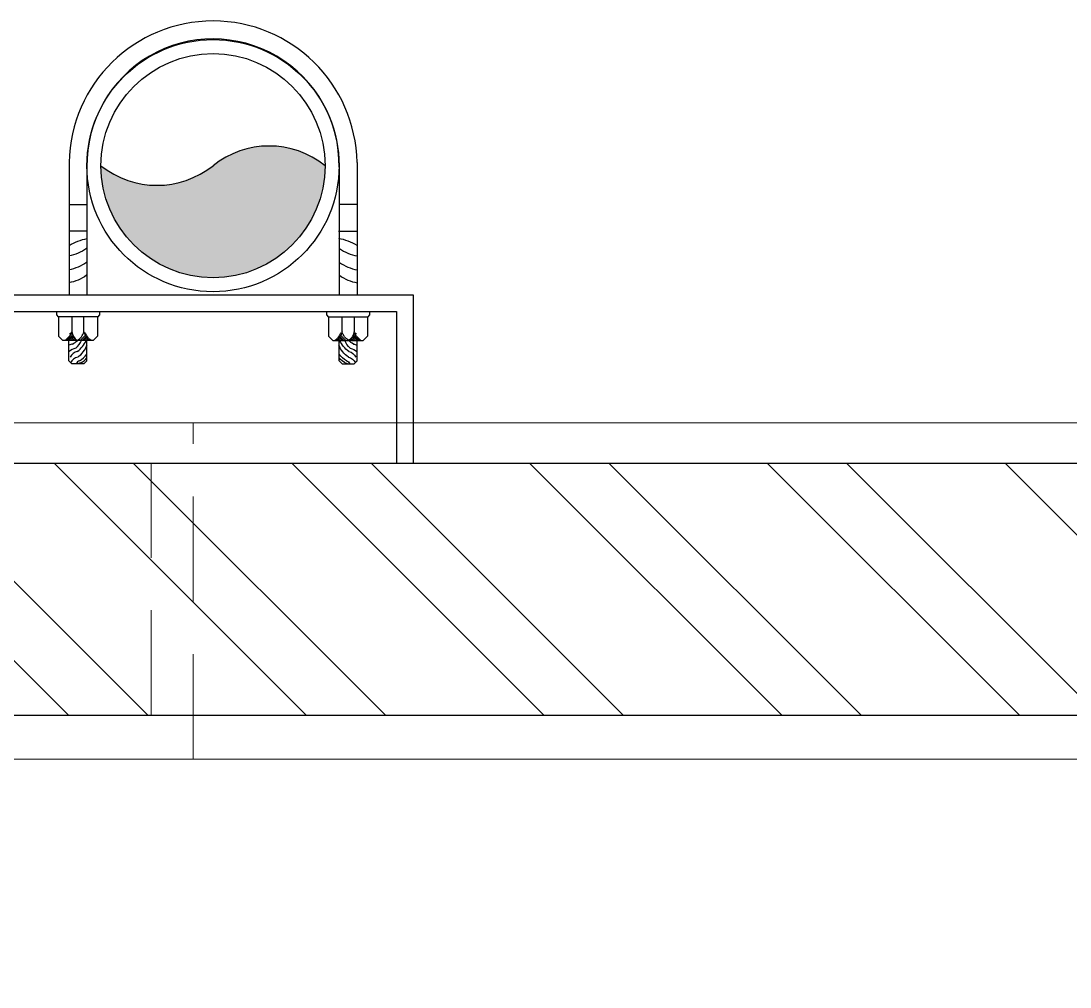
# Model space of a CAD drawing. Header units: inches. Extents: x -189347 to -188565, y -48525 to -47011.
# Drawn here: x -188954.52 to -188935.8, y -47135.72 to -47118.48 of the extents above; entities that cross this region are included whole.
import ezdxf

# ---------------------------------------------------------------- set-up
doc = ezdxf.new("R2010")
doc.units = ezdxf.units.IN
doc.header["$LTSCALE"] = 25
doc.header["$MEASUREMENT"] = 0
doc.linetypes.add('DASHED2', pattern=[0.375, 0.25, -0.125])
doc.layers.get('0').update_dxf_attribs({"lineweight": 0})
for name, color, linetype, lineweight in [('CWS', 180, 'Continuous', 18), ('hidden', 7, 'DASHED2', 5), ('PLASTER LINE', 1, 'Continuous', 5), ('PP-TOILET 1', 5, 'Continuous', 9), ('PP-WALL', 7, 'Continuous', 30), ('sechatch', 8, 'Continuous', 0), ('SH - ANGLE SUPPORT', 7, 'Continuous', 30)]:
    doc.layers.add(name, color=color, linetype=linetype, lineweight=lineweight)
doc.layers.add('SH - RWP', color=140, linetype='Continuous')

# ---------------------------------------------------------------- blocks, each defined once
blk = doc.blocks.new('*X11')
at = {"color": 0}
for p, q in [((113.7279130090329, 341.4162965511011), (114.3176786467903, 342.0060621888587)), ((113.8423566890578, 341.3539635358294), (114.318169125598, 341.8297759723697)), ((113.6040440224238, 341.4692042597887), (113.7240518539459, 341.5892120913109)), ((113.9481308900426, 341.2829610415177), (114.3186596044057, 341.6534897558808)), ((114.0456951115147, 341.2037485676931), (114.3191500832134, 341.4772035393918)), ((114.1352787081868, 341.1165554690687), (114.3196405620211, 341.3009173229029)), ((114.2169109186877, 341.0214109842728), (114.3201310408288, 341.1246311064139)), ((114.2904245531791, 340.9181479234677), (114.3206215196365, 340.948344889925))]:
    blk.add_line(p, q, dxfattribs=at)
blk = doc.blocks.new('rwp')
at = {"layer": 'SH - RWP', "lineweight": 30}
h = blk.add_hatch(color=256, dxfattribs=at)
edge = h.paths.add_edge_path()
edge.add_ellipse((-188950.0968138671, -47122.30944276684), major_axis=(1.131884257421873, -1.131884257421873), ratio=1, start_angle=96.33861705314149, end_angle=173.6613829461683, ccw=False)
edge.add_ellipse((-188951.0968138671, -47121.05951319105), major_axis=(-1.414213562374951, -1.414213562374951), ratio=0.9999999999973742, start_angle=-45.000000000959574, end_angle=135.0000000008091, ccw=False)
edge.add_ellipse((-188952.0968138671, -47119.80958361528), major_axis=(-1.131884257421873, -1.131884257421873), ratio=1, start_angle=6.338617053141469, end_angle=83.66138294415512)
at = {"layer": 'SH - ANGLE SUPPORT'}
for p, q in [((-188953.666458093, -47121.00095880189, -967.949206592016), (-188953.6664580929, -47123.36738670984, -967.949206592016)), ((-188953.6664580924, -47121.00102040151, -967.949206592016), (-188953.6664580924, -47123.36744830938, -967.949206592016)), ((-188953.346458093, -47121.07673970977, -967.949206592016), (-188953.346458093, -47123.36738670984, -967.949206592016)), ((-188953.3464580924, -47121.07680130939, -967.949206592016), (-188953.3464580924, -47123.36744830938, -967.949206592016)), ((-188948.8471924546, -47121.07673970977, -967.949206592016), (-188948.8471924546, -47123.36738670984, -967.949206592016)), ((-188948.8471924541, -47121.07680130939, -967.949206592016), (-188948.8471924541, -47123.36744830938, -967.949206592016)), ((-188948.5271924546, -47121.00095880189, -967.949206592016), (-188948.5271924547, -47123.36738670984, -967.949206592016)), ((-188948.5271924541, -47121.00102040151, -967.949206592016), (-188948.5271924541, -47123.36744830938, -967.949206592016)), ((-188953.666458093, -47121.74960115636, -967.949206592016), (-188953.346458093, -47121.74960115636, -967.949206592016)), ((-188953.6664580924, -47121.74966275599, -967.949206592016), (-188953.3464580924, -47121.74966275599, -967.949206592016)), ((-188948.5271924547, -47121.74960115636, -967.949206592016), (-188948.8471924546, -47121.74960115636, -967.949206592016)), ((-188948.5271924546, -47121.74960115636, -967.949206592016), (-188948.8471924546, -47121.74960115636, -967.949206592016)), ((-188948.5271924541, -47121.74966275599, -967.949206592016), (-188948.8471924541, -47121.74966275599, -967.949206592016)), ((-188948.5271924541, -47121.74966275599, -967.949206592016), (-188948.8471924541, -47121.74966275599, -967.949206592016)), ((-188953.3368398501, -47122.23073078197, -967.949206592016), (-188953.6568398502, -47122.23073078197, -967.949206592016)), ((-188953.3368398497, -47122.23079238168, -967.949206592016), (-188953.6568398497, -47122.23079238168, -967.949206592016)), ((-188948.8568106974, -47122.23073078197, -967.949206592016), (-188948.5368106973, -47122.23073078197, -967.949206592016)), ((-188948.8568106974, -47122.23073078197, -967.949206592016), (-188948.5368106973, -47122.23073078197, -967.949206592016)), ((-188948.8568106969, -47122.23079238168, -967.949206592016), (-188948.5368106969, -47122.23079238168, -967.949206592016)), ((-188948.8568106967, -47122.23079238168, -967.949206592016), (-188948.5368106969, -47122.23079238168, -967.949206592016)), ((-188953.8903525634, -47123.66232684848, -967.949206592016), (-188953.8903525634, -47123.72276761325, -967.949206592016)), ((-188953.8903525629, -47123.66238844811, -967.949206592016), (-188953.8903525629, -47123.7228292129, -967.949206592016)), ((-188953.8903525634, -47123.72276761325, -967.949206592016), (-188953.8576660083, -47123.75545416848, -967.949206592016)), ((-188953.8903525629, -47123.7228292129, -967.949206592016), (-188953.8576660078, -47123.75551576811, -967.949206592016)), ((-188953.1557098411, -47123.75545416848, -967.949206592016), (-188953.8576660083, -47123.75545416848, -967.949206592016)), ((-188953.1557098406, -47123.75551576811, -967.949206592016), (-188953.8576660078, -47123.75551576811, -967.949206592016)), ((-188953.6144727311, -47123.75545416848, -967.949206592016), (-188953.6144727311, -47124.02564460496, -967.949206592016)), ((-188953.6144727307, -47123.75551576811, -967.949206592016), (-188953.6144727307, -47124.02570620461, -967.949206592016)), ((-188953.3992218002, -47124.02622438787, -967.949206592016), (-188953.3992218002, -47123.75545416848, -967.949206592016)), ((-188953.3992217998, -47124.02628598752, -967.949206592016), (-188953.3992217998, -47123.75551576811, -967.949206592016)), ((-188953.1230232861, -47123.72276761336, -967.949206592016), (-188953.1605923556, -47123.76033668287, -967.949206592016)), ((-188953.1230232855, -47123.7228292129, -967.949206592016), (-188953.160592355, -47123.76039828252, -967.949206592016)), ((-188953.1230232861, -47123.66232684848, -967.949206592016), (-188953.1230232861, -47123.72276761336, -967.949206592016)), ((-188953.1230232855, -47123.66238844811, -967.949206592016), (-188953.1230232855, -47123.7228292129, -967.949206592016)), ((-188949.0708570933, -47123.66232684848, -967.949206592016), (-188949.0708570933, -47123.72276761336, -967.949206592016)), ((-188949.0708570928, -47123.66238844811, -967.949206592016), (-188949.0708570928, -47123.7228292129, -967.949206592016)), ((-188949.0708570933, -47123.72276761336, -967.949206592016), (-188949.0332880238, -47123.76033668287, -967.949206592016)), ((-188949.0708570928, -47123.7228292129, -967.949206592016), (-188949.0332880233, -47123.76039828252, -967.949206592016)), ((-188949.0381705383, -47123.75545416848, -967.949206592016), (-188948.3362143711, -47123.75545416848, -967.949206592016)), ((-188949.0381705376, -47123.75551576811, -967.949206592016), (-188948.3362143706, -47123.75551576811, -967.949206592016)), ((-188948.794658579, -47124.02622438787, -967.949206592016), (-188948.794658579, -47123.75545416848, -967.949206592016)), ((-188948.7946585786, -47124.02628598752, -967.949206592016), (-188948.7946585786, -47123.75551576811, -967.949206592016)), ((-188948.5794076482, -47123.75545416848, -967.949206592016), (-188948.5794076482, -47124.02564460496, -967.949206592016)), ((-188948.5794076477, -47123.75551576811, -967.949206592016), (-188948.5794076477, -47124.02570620461, -967.949206592016)), ((-188948.3035278159, -47123.72276761325, -967.949206592016), (-188948.3362143711, -47123.75545416848, -967.949206592016)), ((-188948.3035278155, -47123.7228292129, -967.949206592016), (-188948.3362143706, -47123.75551576811, -967.949206592016)), ((-188948.3035278159, -47123.66232684848, -967.949206592016), (-188948.3035278159, -47123.72276761325, -967.949206592016)), ((-188948.3035278155, -47123.66238844811, -967.949206592016), (-188948.3035278155, -47123.7228292129, -967.949206592016)), ((-188953.8531016355, -47123.76033668287, -967.949206592016), (-188953.8531016355, -47124.10285181779, -967.949206592016)), ((-188953.8531016349, -47123.76039828252, -967.949206592016), (-188953.8531016349, -47124.10291341739, -967.949206592016)), ((-188953.1605923556, -47123.76033668287, -967.949206592016), (-188953.1605923556, -47124.10285181779, -967.949206592016)), ((-188953.160592355, -47123.76039828252, -967.949206592016), (-188953.160592355, -47124.10291341739, -967.949206592016)), ((-188949.0332880238, -47123.76033668287, -967.949206592016), (-188949.0332880238, -47124.10285181779, -967.949206592016)), ((-188949.0332880233, -47123.76039828252, -967.949206592016), (-188949.0332880233, -47124.10291341739, -967.949206592016)), ((-188948.340778744, -47123.76033668287, -967.949206592016), (-188948.340778744, -47124.10285181779, -967.949206592016)), ((-188948.3407787434, -47123.76039828252, -967.949206592016), (-188948.3407787434, -47124.10291341739, -967.949206592016)), ((-188953.8531016355, -47124.10285181779, -967.949206592016), (-188953.7785997794, -47124.17735367376, -967.949206592016)), ((-188953.8531016349, -47124.10291341739, -967.949206592016), (-188953.7785997789, -47124.17741527341, -967.949206592016)), ((-188953.1605923556, -47124.10285181779, -967.949206592016), (-188953.2350942116, -47124.17735367376, -967.949206592016)), ((-188953.160592355, -47124.10291341739, -967.949206592016), (-188953.2350942111, -47124.17741527341, -967.949206592016)), ((-188949.0332880238, -47124.10285181779, -967.949206592016), (-188948.9587861678, -47124.17735367376, -967.949206592016)), ((-188949.0332880233, -47124.10291341739, -967.949206592016), (-188948.9587861673, -47124.17741527341, -967.949206592016)), ((-188948.340778744, -47124.10285181779, -967.949206592016), (-188948.4152806, -47124.17735367376, -967.949206592016)), ((-188948.3407787434, -47124.10291341739, -967.949206592016), (-188948.4152805994, -47124.17741527341, -967.949206592016)), ((-188953.2350942116, -47124.17735367376, -967.949206592016), (-188953.7785997794, -47124.17735367376, -967.949206592016)), ((-188953.2350942111, -47124.17741527341, -967.949206592016), (-188953.7785997789, -47124.17741527341, -967.949206592016)), ((-188953.6668469955, -47124.54101303458, -967.949206592016), (-188953.6668469955, -47124.17735367376, -967.949206592016)), ((-188953.6668469949, -47124.54107463418, -967.949206592016), (-188953.6668469949, -47124.17741527341, -967.949206592016)), ((-188953.3468469955, -47124.54097724138, -967.949206592016), (-188953.3468469955, -47124.17735367376, -967.949206592016)), ((-188953.346846995, -47124.54103884092, -967.949206592016), (-188953.346846995, -47124.17741527341, -967.949206592016)), ((-188948.9587861678, -47124.17735367376, -967.949206592016), (-188948.4152806, -47124.17735367376, -967.949206592016)), ((-188948.9587861673, -47124.17741527341, -967.949206592016), (-188948.4152805994, -47124.17741527341, -967.949206592016)), ((-188948.8470333838, -47124.54097724138, -967.949206592016), (-188948.8470333838, -47124.17735367376, -967.949206592016)), ((-188948.8470333834, -47124.54103884092, -967.949206592016), (-188948.8470333834, -47124.17741527341, -967.949206592016)), ((-188948.527033384, -47124.54101303458, -967.949206592016), (-188948.527033384, -47124.17735367376, -967.949206592016)), ((-188948.5270333833, -47124.54107463418, -967.949206592016), (-188948.5270333833, -47124.17741527341, -967.949206592016)), ((-188953.6668827888, -47124.54097724138, -967.949206592016), (-188953.6142599813, -47124.59360004868, -967.949206592016)), ((-188953.6668827882, -47124.54103884092, -967.949206592016), (-188953.6142599809, -47124.59366164831, -967.949206592016)), ((-188953.3994698029, -47124.59360004868, -967.949206592016), (-188953.6142599813, -47124.59360004868, -967.949206592016)), ((-188953.3994698023, -47124.59366164831, -967.949206592016), (-188953.6142599809, -47124.59366164831, -967.949206592016)), ((-188953.3468469955, -47124.54097724138, -967.949206592016), (-188953.3994698029, -47124.59360004868, -967.949206592016)), ((-188953.346846995, -47124.54103884092, -967.949206592016), (-188953.3994698023, -47124.59366164831, -967.949206592016)), ((-188948.8470333838, -47124.54097724138, -967.949206592016), (-188948.7944105765, -47124.59360004868, -967.949206592016)), ((-188948.8470333834, -47124.54103884092, -967.949206592016), (-188948.794410576, -47124.59366164831, -967.949206592016)), ((-188948.7944105765, -47124.59360004868, -967.949206592016), (-188948.579620398, -47124.59360004868, -967.949206592016)), ((-188948.794410576, -47124.59366164831, -967.949206592016), (-188948.5796203974, -47124.59366164831, -967.949206592016)), ((-188948.5269975907, -47124.54097724138, -967.949206592016), (-188948.579620398, -47124.59360004868, -967.949206592016)), ((-188948.5269975901, -47124.54103884092, -967.949206592016), (-188948.5796203974, -47124.59366164831, -967.949206592016))]:
    blk.add_line(p, q, dxfattribs=at)
at = {"layer": 'SH - ANGLE SUPPORT', "lineweight": 30, "ltscale": 30}
for centre, radius, start, end in [((-188951.0968252739, -47121.04743988637, -967.949206592016), 2.570053173803593, 1.03628795969257, 178.9637120403074), ((-188951.0968252733, -47121.04750148611, -967.949206592016), 2.570053173803593, 1.03628795968503, 178.963712040315), ((-188951.0968252738, -47121.04738671277, -967.949206592016), 2.249999999973499, 358.9648763292182, 180.8913035842331), ((-188951.0968252732, -47121.0474483124, -967.949206592016), 2.249999999973499, 358.9648763292032, 180.8913035842525)]:
    blk.add_arc(centre, radius, start, end, dxfattribs=at)
at = {"layer": 'SH - ANGLE SUPPORT', "extrusion": (0, 0, -1)}
for centre, major_axis, ratio, start_param, end_param in [((-188953.1266579546, -47123.39463167317, -967.949206592016), (0.7483036439644555, -0.7483036439644598), 0.9999999996438159, 3.391710508010214, 3.722963248040837), ((-188953.126657954, -47123.39469327271, -967.949206592016), (0.7483036439644577, -0.7483036439644576), 0.9999999996438159, 3.391710508017021, 3.722963248071372), ((-188953.8074735742, -47121.90446553976, -967.949206592016), (0.5499938548614092, -0.5499938548614123), 0.9999999996759106, 0.1632660789402746, 0.609270106304321), ((-188953.8074735738, -47121.9045271393, -967.949206592016), (0.5499938548614107, -0.5499938548614107), 0.9999999996759106, 0.1632660789402746, 0.6092701062936144), ((-188952.7983986465, -47123.31156215176, -967.949206592016), (0.6743739490639916, -0.6743739490639953), 0.9999995311078937, 3.304858807655224, 3.314800786636747), ((-188952.7983986459, -47123.31162375142, -967.949206592016), (0.6743739490639936, -0.6743739490639933), 0.9999995311078936, 3.304858807680375, 3.314800786634117), ((-188953.8074735742, -47122.15260376805, -967.949206592016), (0.5499938548614092, -0.5499938548614123), 0.9999999996759106, 0.1632660788972726, 0.609270106273636), ((-188953.8074735738, -47122.1526653677, -967.949206592016), (0.5499938548614107, -0.5499938548614107), 0.9999999996759106, 0.1632660788633934, 0.6092701062629294), ((-188952.7983986465, -47123.55970038017, -967.949206592016), (0.6743742929851441, 0.6743742929851401), 0.999999518227433, 4.875654981944805, 4.885596951981116), ((-188952.7983986459, -47123.55976197982, -967.949206592016), (0.6743742929851421, 0.6743742929851421), 0.9999995182274332, 4.875654981974916, 4.885596952011176), ((-188953.8074735742, -47122.38419913567, -967.949206592016), (0.5499938549968616, 0.5499938549968587), 0.9999999998192924, 1.734062405629884, 2.180066432845873), ((-188953.8074735738, -47122.38426073521, -967.949206592016), (0.5499938549968599, 0.5499938549968602), 0.9999999998192924, 1.734062405639007, 2.18006643293009), ((-188952.7983986465, -47123.79129574777, -967.949206592016), (0.6743742929851441, 0.6743742929851401), 0.999999518227433, 4.875654981949765, 4.885596951983746), ((-188952.7983986459, -47123.79135734731, -967.949206592016), (0.6743742929851421, 0.6743742929851421), 0.9999995182274332, 4.875654981947285, 4.885596952013805), ((-188949.0439751315, -47123.95348806639, -967.949206592016), (0.1836427452739949, 0.1836427452739939), 0.9999999999368012, 1.061026314161397, 1.819612572080839), ((-188949.0439751309, -47123.95354966598, -967.949206592016), (0.1836427452739943, 0.1836427452739944), 0.9999999999368012, 1.061026314482183, 1.819612572175653), ((-188948.5441608152, -47123.95348806639, -967.949206592016), (0.1836427452988976, -0.1836427452988986), 0.999999999796716, 1.317026384468443, 2.0805663391731), ((-188948.5441608147, -47123.95354966598, -967.949206592016), (0.1836427452988981, -0.1836427452988981), 0.9999999997967158, 1.317026384795895, 2.080566339319822), ((-188948.8006405043, -47123.99591065946, -967.949206592016), (0.1574100662167226, -0.1574100662167236), 0.9999999999492625, -0.6581166820425643, 0.1674448601498328), ((-188948.8006405038, -47123.99597225912, -967.949206592016), (0.1574100662167231, -0.1574100662167231), 0.9999999999492625, -0.6581166818591688, 0.1674448602460581), ((-188948.3299226793, -47123.95348806639, -967.949206592016), (0.1836427452739939, -0.1836427452739949), 0.9999999999368008, 1.32198008156326, 2.080566339281674), ((-188948.3299226788, -47123.95354966598, -967.949206592016), (0.1836427452739944, -0.1836427452739943), 0.9999999999368008, 1.32198008156326, 2.080566339086045), ((-188948.4266461518, -47124.10154468217, -967.949206592016), (0.3202001284227909, 0.3202001284227893), 0.9999999999894763, 2.954778906703427, 3.562597790643836), ((-188948.4266461512, -47124.10160628188, -967.949206592016), (0.32020012842279, 0.3202001284227902), 0.9999999999894763, 2.954778906786219, 3.562597790696368), ((-188948.4198675735, -47124.00436458047, -967.949206592016), (0.3174102309503301, 0.3174102309503283), 0.9999999999057578, 2.957247137274627, 3.531377346074381), ((-188948.4198675731, -47124.00442618009, -967.949206592016), (0.3174102309503291, 0.3174102309503292), 0.9999999999057578, 2.957247137262742, 3.531377346298223), ((-188948.4180220282, -47124.04943386157, -967.949206592016), (0.2498462547944103, 0.2498462547944089), 0.9999999997529784, 3.071035400043546, 3.556541279240993), ((-188948.4180220276, -47124.04949546119, -967.949206592016), (0.2498462547944095, 0.2498462547944096), 0.9999999997529783, 3.071035400037739, 3.556541279278682), ((-188948.3270008914, -47123.80572951908, -967.949206592016), (0.3609602734330835, -0.3609602734330856), 0.9999999985248337, 1.329768372036687, 1.540798847705387), ((-188948.3270008908, -47123.80579111868, -967.949206592016), (0.3609602734330845, -0.3609602734330845), 0.9999999985248337, 1.32976837205076, 1.540798847705387), ((-188948.695430473, -47124.55313844277, -967.949206592016), (0.1705916076887829, 0.1705916076887819), 0.9999999996600237, 5.688778807161095, 6.270402491436597), ((-188948.6954304725, -47124.5532000424, -967.949206592016), (0.1705916076887824, 0.1705916076887824), 0.9999999996600238, 5.688778806993591, 6.270402491376283), ((-188948.6371630341, -47124.47928326397, -967.949206592016), (0.1705916076496879, 0.1705916076496869), 0.999999999760294, 5.688778807154859, 5.971833700017249), ((-188948.6371630334, -47124.47934486362, -967.949206592016), (0.1705916076496874, 0.1705916076496874), 0.999999999760294, 5.688778807389919, 5.971833700054205), ((-188948.4492935954, -47124.10503722765, -967.949206592016), (0.3609602731301504, -0.3609602731301524), 0.9999999993591626, 1.329768371787923, 1.678717008267329), ((-188948.4492935949, -47124.10509882731, -967.949206592016), (0.3609602731301515, -0.3609602731301514), 0.9999999993591624, 1.329768371788388, 1.678717008386833), ((-188948.4726005044, -47124.14390854447, -967.949206592016), (0.3609602733034902, -0.3609602733034922), 0.9999999989039782, 1.329768371934727, 1.608853964360784), ((-188948.472600504, -47124.14397014413, -967.949206592016), (0.3609602733034912, -0.3609602733034912), 0.9999999989039782, 1.329768371976483, 1.608853964560186), ((-188948.7252744999, -47124.66127218498, -967.949206592016), (0.1348098848379319, -0.1348098848379327), 0.9999999999832394, 4.157022774563808, 5.034816392581106), ((-188948.7252744994, -47124.66133378464, -967.949206592016), (0.1348098848379323, -0.1348098848379323), 0.9999999999832394, 4.157022774644297, 5.034816392460339), ((-188948.71716431, -47124.55963857067, -967.949206592016), (0.134414760636515, 0.1344147606365142), 0.999999999943205, 5.728383428850945, 6.607487426763895), ((-188948.7171643096, -47124.5597001703, -967.949206592016), (0.1344147606365146, 0.1344147606365146), 0.999999999943205, 5.72838342841378, 6.607487426618772), ((-188948.7827626473, -47124.81746228939, -967.949206592016), (0.1705916081115291, -0.1705916081115301), 0.9999999983057132, 4.117982481218434, 4.309006795710234), ((-188948.7827626466, -47124.81752388901, -967.949206592016), (0.1705916081115296, -0.1705916081115296), 0.999999998305713, 4.117982481200848, 4.309006795710234), ((-188948.7475861446, -47124.6354748169, -967.949206592016), (0.070498842857397, 0.07049884285739659), 0.9999999987001685, 5.845023447305541, 6.635131608040659), ((-188948.747586144, -47124.63553641661, -967.949206592016), (0.0704988428573968, 0.0704988428573968), 0.9999999987001688, 5.845023447049522, 6.63513160759325)]:
    blk.add_ellipse(centre, major_axis=major_axis, ratio=ratio, start_param=start_param, end_param=end_param, dxfattribs=at)
at = {"layer": 'SH - ANGLE SUPPORT'}
for centre, major_axis, ratio, start_param, end_param in [((-188949.0669925931, -47123.39463167317, -967.949206592016), (-0.7483036439644599, -0.7483036439644554), 0.9999999996438159, 3.391710508000295, 3.722963247976156), ((-188949.066992593, -47123.39463167317, -967.949206592016), (-0.7483036439644599, -0.7483036439644554), 0.9999999996438159, 3.391710507966842, 3.722963247976156), ((-188949.0669925926, -47123.39469327271, -967.949206592016), (-0.7483036439644577, -0.7483036439644576), 0.9999999996438159, 3.391710508013618, 3.722963248048718), ((-188949.0669925925, -47123.39469327271, -967.949206592016), (-0.7483036439644577, -0.7483036439644576), 0.9999999996438159, 3.391710508013618, 3.722963248048718), ((-188949.3952519012, -47123.31156215176, -967.949206592016), (-0.6743739490639956, -0.6743739490639913), 0.9999995311078936, 3.304858807682855, 3.314800786628858), ((-188949.395251901, -47123.31156215176, -967.949206592016), (-0.6743739490639956, -0.6743739490639913), 0.9999995311078936, 3.304858807637689, 3.314800786573997), ((-188949.3952519006, -47123.31162375142, -967.949206592016), (-0.6743739490639936, -0.6743739490639933), 0.9999995311078936, 3.3048588076678, 3.314800786604057), ((-188949.3952519006, -47123.31162375142, -967.949206592016), (-0.6743739490639936, -0.6743739490639933), 0.9999995311078936, 3.3048588076678, 3.314800786604057), ((-188948.3861769733, -47121.90446553976, -967.949206592016), (-0.5499938548614123, -0.5499938548614092), 0.9999999996759106, 0.1632660789278965, 0.6092701063103915), ((-188948.3861769733, -47121.90446553976, -967.949206592016), (-0.5499938548614123, -0.5499938548614092), 0.9999999996759106, 0.1632660789278965, 0.6092701063103915), ((-188948.3861769728, -47121.9045271393, -967.949206592016), (-0.5499938548614107, -0.5499938548614107), 0.9999999996759106, 0.1632660789278965, 0.6092701062889785), ((-188948.3861769726, -47121.9045271393, -967.949206592016), (-0.5499938548614107, -0.5499938548614107), 0.9999999996759106, 0.1632660789711128, 0.6092701062982505), ((-188949.3952519012, -47123.55970038017, -967.949206592016), (-0.6743742929851401, 0.6743742929851441), 0.999999518227433, 4.875654981984836, 4.885596952016435), ((-188949.395251901, -47123.55970038017, -967.949206592016), (-0.6743742929851401, 0.6743742929851441), 0.999999518227433, 4.875654981974916, 4.885596952011175), ((-188949.3952519006, -47123.55976197982, -967.949206592016), (-0.6743742929851421, 0.6743742929851421), 0.9999995182274332, 4.875654981904773, 4.885596951996146), ((-188949.3952519006, -47123.55976197982, -967.949206592016), (-0.6743742929851421, 0.6743742929851421), 0.9999995182274332, 4.875654981904773, 4.885596951996146), ((-188948.3861769733, -47122.15260376805, -967.949206592016), (-0.5499938548614123, -0.5499938548614092), 0.9999999996759106, 0.1632660789278965, 0.6092701062889785), ((-188948.3861769733, -47122.15260376805, -967.949206592016), (-0.5499938548614123, -0.5499938548614092), 0.9999999996759106, 0.1632660789278965, 0.6092701062889785), ((-188948.3861769728, -47122.1526653677, -967.949206592016), (-0.5499938548614107, -0.5499938548614107), 0.9999999996759106, 0.1632660789094365, 0.609270106295049), ((-188948.3861769726, -47122.1526653677, -967.949206592016), (-0.5499938548614107, -0.5499938548614107), 0.9999999996759106, 0.1632660789341927, 0.609270106282908), ((-188949.3952519012, -47123.79129574777, -967.949206592016), (-0.6743742929851401, 0.6743742929851441), 0.999999518227433, 4.87565498196482, 4.885596952001405), ((-188949.395251901, -47123.79129574777, -967.949206592016), (-0.6743742929851401, 0.6743742929851441), 0.999999518227433, 4.87565498195986, 4.885596951996146), ((-188949.3952519006, -47123.79135734731, -967.949206592016), (-0.6743742929851421, 0.6743742929851421), 0.9999995182274332, 4.875654981924789, 4.885596951996146), ((-188949.3952519006, -47123.79135734731, -967.949206592016), (-0.6743742929851421, 0.6743742929851421), 0.9999995182274332, 4.875654981924789, 4.885596951996146), ((-188948.3861769733, -47122.38419913567, -967.949206592016), (-0.5499938549968584, 0.5499938549968617), 0.9999999998192924, 1.734062405617506, 2.180066432825894), ((-188948.3861769733, -47122.38419913567, -967.949206592016), (-0.5499938549968584, 0.5499938549968617), 0.9999999998192924, 1.734062405617506, 2.180066432825894), ((-188948.3861769728, -47122.38426073521, -967.949206592016), (-0.5499938549968599, 0.5499938549968602), 0.9999999998192924, 1.734062405642048, 2.180066432877992), ((-188948.3861769726, -47122.38426073521, -967.949206592016), (-0.5499938549968599, 0.5499938549968602), 0.9999999998192924, 1.734062405635966, 2.180066432841237), ((-188953.8639577001, -47123.95348806639, -967.949206592016), (-0.183642745273995, -0.1836427452739938), 0.9999999999368008, 1.321980081277932, 2.080566339260109), ((-188953.8639576996, -47123.95354966598, -967.949206592016), (-0.1836427452739944, -0.1836427452739943), 0.9999999999368008, 1.321980081617566, 2.080566339205425), ((-188953.3932398751, -47123.99591065946, -967.949206592016), (-0.1574100662167236, -0.1574100662167226), 0.9999999999492625, -0.6581166819626016, 0.1674448601924983), ((-188953.3932398746, -47123.99597225912, -967.949206592016), (-0.1574100662167231, -0.1574100662167231), 0.9999999999492625, -0.6581166819626016, 0.1674448601280432), ((-188953.6497195642, -47123.95348806639, -967.949206592016), (-0.1836427452988986, -0.1836427452988976), 0.999999999796716, 1.317026384605051, 2.080566339216231), ((-188953.6497195635, -47123.95354966598, -967.949206592016), (-0.1836427452988981, -0.1836427452988981), 0.9999999997967158, 1.317026384331836, 2.0805663391731), ((-188953.1499052479, -47123.95348806639, -967.949206592016), (-0.1836427452739938, 0.183642745273995), 0.9999999999368012, 1.061026314106713, 1.819612571890326), ((-188953.1499052474, -47123.95354966598, -967.949206592016), (-0.1836427452739943, 0.1836427452739944), 0.9999999999368012, 1.061026314259212, 1.819612572080839), ((-188953.5567173454, -47124.47928326397, -967.949206592016), (-0.1705916076496869, 0.1705916076496879), 0.999999999760294, 5.68877880723861, 5.971833700035727), ((-188953.5567173448, -47124.47934486362, -967.949206592016), (-0.1705916076496874, 0.1705916076496874), 0.999999999760294, 5.688778807306168, 5.971833700054205), ((-188953.4984499064, -47124.55313844277, -967.949206592016), (-0.1705916076887818, 0.170591607688783), 0.9999999996600238, 5.68877880722726, 6.270402491376283), ((-188953.4984499059, -47124.5532000424, -967.949206592016), (-0.1705916076887823, 0.1705916076887825), 0.9999999996600238, 5.688778807193481, 6.270402491375513), ((-188953.8668794881, -47123.80572951908, -967.949206592016), (-0.3609602734330856, -0.3609602734330835), 0.9999999985248337, 1.329768372036687, 1.540798847650109), ((-188953.8668794875, -47123.80579111868, -967.949206592016), (-0.3609602734330845, -0.3609602734330845), 0.9999999985248337, 1.329768371781203, 1.540798847649254), ((-188953.7758583511, -47124.04943386157, -967.949206592016), (-0.2498462547944088, 0.2498462547944103), 0.9999999997529783, 3.071035399993753, 3.556541279311888), ((-188953.7758583507, -47124.04949546119, -967.949206592016), (-0.2498462547944095, 0.2498462547944096), 0.9999999997529783, 3.071035400084627, 3.556541279278682), ((-188953.7740128057, -47124.00436458047, -967.949206592016), (-0.3174102309503282, 0.3174102309503302), 0.9999999999057579, 2.957247137396159, 3.531377346333558), ((-188953.7740128052, -47124.00442618009, -967.949206592016), (-0.3174102309503291, 0.3174102309503292), 0.9999999999057578, 2.957247137268684, 3.531377346141322), ((-188953.7672342276, -47124.10154468217, -967.949206592016), (-0.3202001284227891, 0.3202001284227912), 0.9999999999894765, 2.954778906553248, 3.562597790696368), ((-188953.7672342271, -47124.10160628188, -967.949206592016), (-0.32020012842279, 0.3202001284227902), 0.9999999999894763, 2.954778906892884, 3.56259779089861), ((-188953.4767160692, -47124.55963857067, -967.949206592016), (-0.1344147606365142, 0.134414760636515), 0.999999999943205, 5.728383428770293, 6.607487426642547), ((-188953.4767160688, -47124.5597001703, -967.949206592016), (-0.1344147606365146, 0.1344147606365146), 0.999999999943205, 5.728383428810619, 6.607487426932795), ((-188953.4686058794, -47124.66127218498, -967.949206592016), (-0.1348098848379327, -0.1348098848379319), 0.9999999999832394, 4.157022774693521, 5.034816392629314), ((-188953.4686058789, -47124.66133378464, -967.949206592016), (-0.1348098848379323, -0.1348098848379323), 0.9999999999832394, 4.157022774644297, 5.034816392291363), ((-188953.744586784, -47124.10503722765, -967.949206592016), (-0.3609602731301526, -0.3609602731301503), 0.9999999993591626, 1.32976837181607, 1.678717008386833), ((-188953.7445867833, -47124.10509882731, -967.949206592016), (-0.3609602731301515, -0.3609602731301514), 0.9999999993591624, 1.329768371871435, 1.678717008386833), ((-188953.7212798749, -47124.14390854447, -967.949206592016), (-0.3609602733034923, -0.3609602733034901), 0.9999999989039782, 1.329768372066336, 1.608853964617158), ((-188953.7212798744, -47124.14397014413, -967.949206592016), (-0.3609602733034912, -0.3609602733034912), 0.9999999989039782, 1.329768372066336, 1.608853964617158), ((-188953.4462942349, -47124.6354748169, -967.949206592016), (-0.07049884285739659, 0.070498842857397), 0.9999999987001685, 5.845023447367468, 6.635131607766639), ((-188953.4462942344, -47124.63553641661, -967.949206592016), (-0.0704988428573968, 0.0704988428573968), 0.9999999987001688, 5.845023447631804, 6.635131607766639), ((-188953.4111177321, -47124.81746228939, -967.949206592016), (-0.1705916081115301, -0.1705916081115291), 0.9999999983057132, 4.117982481619605, 4.309006795757587), ((-188953.4111177316, -47124.81752388901, -967.949206592016), (-0.1705916081115296, -0.1705916081115296), 0.999999998305713, 4.117982481585826, 4.309006795955818)]:
    blk.add_ellipse(centre, major_axis=major_axis, ratio=ratio, start_param=start_param, end_param=end_param, dxfattribs=at)
at = {"layer": 'SH - RWP', "lineweight": 30}
for radius in [2.25, 2]:
    blk.add_circle((-188951.0968138671, -47121.05951319105, -967.949206592016), radius, dxfattribs=at)
for centre, start, end in [((-188950.0968138671, -47122.30944276684, -967.949206592016), 51.33861705367175, 128.6613829463282), ((-188952.0968138671, -47119.80958361528, -967.949206592016), 231.3386170536718, 308.6613829463283)]:
    blk.add_arc(centre, 1.600726067880088, start, end, dxfattribs=at)
at = {"layer": 'SH - ANGLE SUPPORT', "extrusion": (0, 0, -1)}
for p, xscale, yscale, zscale, rotation in [((188890.0338178014, -47102.88456624368, 967.949206592016), 0.1862546400225255, 0.1862546399643179, -0.1862546400225255, 270.0000000000002), ((188890.0338178009, -47102.8846278433, 967.949206592016), 0.1862546400225255, 0.1862546400225255, -0.1862546400225255, 270), ((188889.7660575905, -47102.88514602656, 967.949206592016), 0.1862546400225255, 0.1862546399643179, -0.1862546400225255, 270.0000000000002), ((188889.76605759, -47102.88520762618, 967.949206592016), 0.1862546400225255, 0.1862546400225255, -0.1862546400225255, 270), ((189012.4278227889, -47102.88514602656, 967.949206592016), -0.1862546400225255, 0.1862546400225255, -0.1862546400003328, 90.00000000000017), ((189012.4278227884, -47102.88520762618, 967.949206592016), -0.1862546400225255, 0.1862546400225255, -0.1862546400225255, 89.99999999999997), ((189012.160062578, -47102.88456624368, 967.949206592016), -0.1862546400225255, 0.1862546400225255, -0.1862546400003328, 90.00000000000017), ((189012.1600625774, -47102.8846278433, 967.949206592016), -0.1862546400225255, 0.1862546400225255, -0.1862546400225255, 89.99999999999997)]:
    blk.add_blockref('*X11', p, dxfattribs=dict(at, xscale=xscale, yscale=yscale, zscale=zscale, rotation=rotation))

msp = doc.modelspace()

# ---------------------------------------------------------------- hatches: boundary and pattern name
at = {"layer": 'sechatch', "ltscale": 30}
h = msp.add_hatch(dxfattribs=at)
h.set_pattern_fill('ANSI32,_O', color=256, scale=8, angle=270)
h.set_pattern_definition([(315, (1408.373703062563, -2979.542852115163), (2.121320343559643, 2.121320343559641), []), (315, (1408.373703062563, -2980.95706567516), (2.121320343559643, 2.121320343559641), [])])
h.paths.add_polyline_path([(-188922.1991238233, -47126.36745093922), (-188977.6991238234, -47126.36745093922), (-188977.6991238234, -47130.86745093922), (-188922.1991238233, -47130.86745093922)])

# ---------------------------------------------------------------- linework, layer by layer
at = {"layer": 'hidden', "ltscale": 0.3}
for p, q in [((-188951.4491238234, -47131.64944927914), (-188951.4491238234, -47125.64944927914)), ((-188952.1991238233, -47130.86745093922), (-188952.1991238233, -47126.36745093922))]:
    msp.add_line(p, q, dxfattribs=at)
at = {"layer": 'PLASTER LINE', "ltscale": 30}
for p, q in [((-188967.9491238234, -47125.64944927914), (-188846.4491238233, -47125.64944927914)), ((-188972.4491238234, -47131.64944927917), (-188841.9491238233, -47131.64944927909))]:
    msp.add_line(p, q, dxfattribs=at)
at = {"layer": 'PP-TOILET 1', "ltscale": 30}
msp.add_lwpolyline([(-188973.1991238234, -47130.86745093922), (-188931.1991238234, -47130.86745093922), (-188931.1991238234, -47193.86745093925), (-188973.1991238234, -47193.86745093925)], close=True, dxfattribs=at)
at = {"layer": 'PP-WALL', "ltscale": 10}
for p, q in [((-188968.6991238234, -47126.36745093922, -1160.703375378615), (-188845.6991238233, -47126.36745093922, -40.96600148421617)), ((-188973.1991238234, -47130.86745093922), (-188841.1991238233, -47130.86745093922))]:
    msp.add_line(p, q, dxfattribs=at)
at = {"layer": 'SH - ANGLE SUPPORT', "elevation": -967.9492065944736}
for points in [[(-188968.5711904307, -47126.36685609607), (-188968.571188937, -47123.36744045796), (-188947.5257996873, -47123.36744045796), (-188947.5256207206, -47126.36745093924)], [(-188968.2762502921, -47126.36685624292), (-188968.2762489452, -47123.66238059654), (-188947.8207222317, -47123.66238059654), (-188947.8205608587, -47126.36746853402)]]:
    msp.add_lwpolyline(points, dxfattribs=at)

# ---------------------------------------------------------------- block references
at = {"layer": 'CWS', "ltscale": 30}
msp.add_blockref('rwp', (0, 0), dxfattribs=at)

doc.saveas('drawing.dxf')
